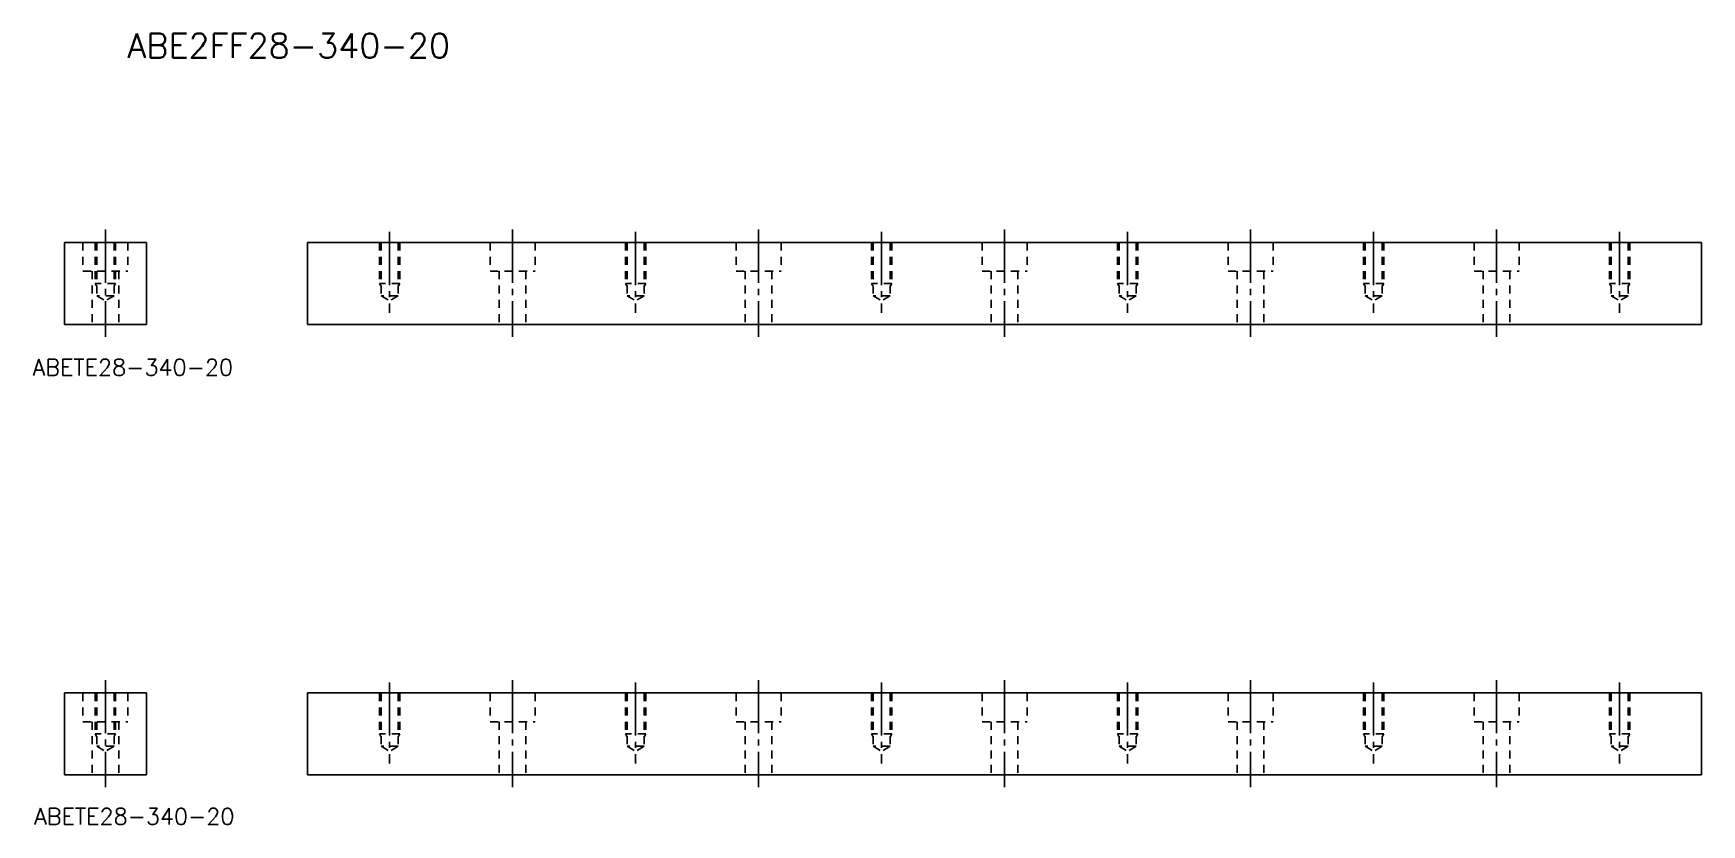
# Model space of a CAD drawing. Extents: x 0 to 406, y 529 to 722.
import ezdxf

# ---------------------------------------------------------------- set-up
doc = ezdxf.new("R2010")
doc.units = 0
doc.header["$MEASUREMENT"] = 0
doc.linetypes.add('CENTER', pattern=[17.5, 13, -1.5, 1.5, -1.5])
doc.linetypes.add('DASHED', pattern=[3.5, 2, -1.5])
doc.layers.get('0').update_dxf_attribs({"linetype": 'CONTINUOUS'})
doc.layers.add('CENTER', color=1, linetype='CENTER')
doc.styles.get("Standard").update_dxf_attribs({"font": 'txt.shx', "bigfont": '@extfont2.shx'})

msp = doc.modelspace()

# ---------------------------------------------------------------- linework, layer by layer
at = {"color": 7, "linetype": 'Continuous'}
for p, q in [((7.08, 670.78), (7.08, 650.78)), ((7.08, 670.78), (27.08, 670.78)), ((27.08, 670.78), (27.08, 650.78)), ((66.41, 670.78), (406.41, 670.78)), ((66.41, 670.78), (66.41, 650.78)), ((406.41, 670.78), (406.41, 650.78)), ((7.08, 650.78), (27.08, 650.78)), ((66.41, 650.78), (406.41, 650.78)), ((7.08, 560.78), (7.08, 540.78)), ((7.08, 560.78), (27.08, 560.78)), ((27.08, 560.78), (27.08, 540.78)), ((66.41, 560.78), (406.41, 560.78)), ((66.41, 560.78), (66.41, 540.78)), ((406.41, 560.78), (406.41, 540.78)), ((7.08, 540.78), (27.08, 540.78)), ((66.41, 540.78), (406.41, 540.78))]:
    msp.add_line(p, q, dxfattribs=at)
at = {"color": 3, "linetype": 'DASHED'}
for p, q in [((11.58, 670.78), (11.58, 663.78)), ((14.58, 670.78), (14.58, 660.78)), ((14.98, 670.78), (14.98, 657.78)), ((19.18, 670.78), (19.18, 657.78)), ((19.58, 670.78), (19.58, 660.78)), ((22.58, 670.78), (22.58, 663.78)), ((83.91, 670.78), (83.91, 660.78)), ((84.31, 670.78), (84.31, 657.78)), ((88.51, 670.78), (88.51, 657.78)), ((88.91, 670.78), (88.91, 660.78)), ((110.91, 670.78), (110.91, 663.78)), ((121.91, 670.78), (121.91, 663.78)), ((143.91, 670.78), (143.91, 660.78)), ((144.31, 670.78), (144.31, 657.78)), ((148.51, 670.78), (148.51, 657.78)), ((148.91, 670.78), (148.91, 660.78)), ((170.91, 670.78), (170.91, 663.78)), ((181.91, 670.78), (181.91, 663.78)), ((203.91, 670.78), (203.91, 660.78)), ((204.31, 670.78), (204.31, 657.78)), ((208.51, 670.78), (208.51, 657.78)), ((208.91, 670.78), (208.91, 660.78)), ((230.91, 670.78), (230.91, 663.78)), ((241.91, 670.78), (241.91, 663.78)), ((263.91, 670.78), (263.91, 660.78)), ((264.31, 670.78), (264.31, 657.78)), ((268.51, 670.78), (268.51, 657.78)), ((268.91, 670.78), (268.91, 660.78)), ((290.91, 670.78), (290.91, 663.78)), ((301.91, 670.78), (301.91, 663.78)), ((323.91, 670.78), (323.91, 660.78)), ((324.31, 670.78), (324.31, 657.78)), ((328.51, 670.78), (328.51, 657.78)), ((328.91, 670.78), (328.91, 660.78)), ((350.91, 670.78), (350.91, 663.78)), ((361.91, 670.78), (361.91, 663.78)), ((383.91, 670.78), (383.91, 660.78)), ((384.31, 670.78), (384.31, 657.78)), ((388.51, 670.78), (388.51, 657.78)), ((388.91, 670.78), (388.91, 660.78)), ((11.58, 663.78), (22.58, 663.78)), ((13.83, 663.78), (13.83, 650.78)), ((20.33, 663.78), (20.33, 650.78)), ((110.91, 663.78), (121.91, 663.78)), ((113.16, 663.78), (113.16, 650.78)), ((119.66, 663.78), (119.66, 650.78)), ((170.91, 663.78), (181.91, 663.78)), ((173.16, 663.78), (173.16, 650.78)), ((179.66, 663.78), (179.66, 650.78)), ((230.91, 663.78), (241.91, 663.78)), ((233.16, 663.78), (233.16, 650.78)), ((239.66, 663.78), (239.66, 650.78)), ((290.91, 663.78), (301.91, 663.78)), ((293.16, 663.78), (293.16, 650.78)), ((299.66, 663.78), (299.66, 650.78)), ((350.91, 663.78), (361.91, 663.78)), ((353.16, 663.78), (353.16, 650.78)), ((359.66, 663.78), (359.66, 650.78)), ((14.58, 660.78), (14.93, 660.17)), ((19.58, 660.78), (14.58, 660.78)), ((19.58, 660.78), (19.23, 660.17)), ((88.91, 660.78), (83.91, 660.78)), ((83.91, 660.78), (84.26, 660.17)), ((88.91, 660.78), (88.56, 660.17)), ((143.91, 660.78), (144.26, 660.17)), ((148.91, 660.78), (143.91, 660.78)), ((148.91, 660.78), (148.56, 660.17)), ((208.91, 660.78), (203.91, 660.78)), ((203.91, 660.78), (204.26, 660.17)), ((208.91, 660.78), (208.56, 660.17)), ((263.91, 660.78), (264.26, 660.17)), ((268.91, 660.78), (263.91, 660.78)), ((268.91, 660.78), (268.56, 660.17)), ((328.91, 660.78), (323.91, 660.78)), ((323.91, 660.78), (324.26, 660.17)), ((328.91, 660.78), (328.56, 660.17)), ((383.91, 660.78), (384.26, 660.17)), ((388.91, 660.78), (383.91, 660.78)), ((388.91, 660.78), (388.56, 660.17)), ((19.18, 657.78), (14.98, 657.78)), ((14.98, 657.78), (17.08, 656.56)), ((19.18, 657.78), (17.08, 656.56)), ((84.31, 657.78), (86.41, 656.56)), ((88.51, 657.78), (84.31, 657.78)), ((88.51, 657.78), (86.41, 656.56)), ((148.51, 657.78), (144.31, 657.78)), ((144.31, 657.78), (146.41, 656.56)), ((148.51, 657.78), (146.41, 656.56)), ((204.31, 657.78), (206.41, 656.56)), ((208.51, 657.78), (204.31, 657.78)), ((208.51, 657.78), (206.41, 656.56)), ((268.51, 657.78), (264.31, 657.78)), ((264.31, 657.78), (266.41, 656.56)), ((268.51, 657.78), (266.41, 656.56)), ((324.31, 657.78), (326.41, 656.56)), ((328.51, 657.78), (324.31, 657.78)), ((328.51, 657.78), (326.41, 656.56)), ((388.51, 657.78), (384.31, 657.78)), ((384.31, 657.78), (386.41, 656.56)), ((388.51, 657.78), (386.41, 656.56)), ((11.58, 560.78), (11.58, 553.78)), ((14.58, 560.78), (14.58, 550.78)), ((14.98, 560.78), (14.98, 547.78)), ((19.18, 560.78), (19.18, 547.78)), ((19.58, 560.78), (19.58, 550.78)), ((22.58, 560.78), (22.58, 553.78)), ((83.91, 560.78), (83.91, 550.78)), ((84.31, 560.78), (84.31, 547.78)), ((88.51, 560.78), (88.51, 547.78)), ((88.91, 560.78), (88.91, 550.78)), ((110.91, 560.78), (110.91, 553.78)), ((121.91, 560.78), (121.91, 553.78)), ((143.91, 560.78), (143.91, 550.78)), ((144.31, 560.78), (144.31, 547.78)), ((148.51, 560.78), (148.51, 547.78)), ((148.91, 560.78), (148.91, 550.78)), ((170.91, 560.78), (170.91, 553.78)), ((181.91, 560.78), (181.91, 553.78)), ((203.91, 560.78), (203.91, 550.78)), ((204.31, 560.78), (204.31, 547.78)), ((208.51, 560.78), (208.51, 547.78)), ((208.91, 560.78), (208.91, 550.78)), ((230.91, 560.78), (230.91, 553.78)), ((241.91, 560.78), (241.91, 553.78)), ((263.91, 560.78), (263.91, 550.78)), ((264.31, 560.78), (264.31, 547.78)), ((268.51, 560.78), (268.51, 547.78)), ((268.91, 560.78), (268.91, 550.78)), ((290.91, 560.78), (290.91, 553.78)), ((301.91, 560.78), (301.91, 553.78)), ((323.91, 560.78), (323.91, 550.78)), ((324.31, 560.78), (324.31, 547.78)), ((328.51, 560.78), (328.51, 547.78)), ((328.91, 560.78), (328.91, 550.78)), ((350.91, 560.78), (350.91, 553.78)), ((361.91, 560.78), (361.91, 553.78)), ((383.91, 560.78), (383.91, 550.78)), ((384.31, 560.78), (384.31, 547.78)), ((388.51, 560.78), (388.51, 547.78)), ((388.91, 560.78), (388.91, 550.78)), ((11.58, 553.78), (22.58, 553.78)), ((13.83, 553.78), (13.83, 540.78)), ((20.33, 553.78), (20.33, 540.78)), ((110.91, 553.78), (121.91, 553.78)), ((113.16, 553.78), (113.16, 540.78)), ((119.66, 553.78), (119.66, 540.78)), ((170.91, 553.78), (181.91, 553.78)), ((173.16, 553.78), (173.16, 540.78)), ((179.66, 553.78), (179.66, 540.78)), ((230.91, 553.78), (241.91, 553.78)), ((233.16, 553.78), (233.16, 540.78)), ((239.66, 553.78), (239.66, 540.78)), ((290.91, 553.78), (301.91, 553.78)), ((293.16, 553.78), (293.16, 540.78)), ((299.66, 553.78), (299.66, 540.78)), ((350.91, 553.78), (361.91, 553.78)), ((353.16, 553.78), (353.16, 540.78)), ((359.66, 553.78), (359.66, 540.78)), ((14.58, 550.78), (14.93, 550.17)), ((19.58, 550.78), (14.58, 550.78)), ((19.58, 550.78), (19.23, 550.17)), ((88.91, 550.78), (83.91, 550.78)), ((83.91, 550.78), (84.26, 550.17)), ((88.91, 550.78), (88.56, 550.17)), ((143.91, 550.78), (144.26, 550.17)), ((148.91, 550.78), (143.91, 550.78)), ((148.91, 550.78), (148.56, 550.17)), ((208.91, 550.78), (203.91, 550.78)), ((203.91, 550.78), (204.26, 550.17)), ((208.91, 550.78), (208.56, 550.17)), ((263.91, 550.78), (264.26, 550.17)), ((268.91, 550.78), (263.91, 550.78)), ((268.91, 550.78), (268.56, 550.17)), ((328.91, 550.78), (323.91, 550.78)), ((323.91, 550.78), (324.26, 550.17)), ((328.91, 550.78), (328.56, 550.17)), ((383.91, 550.78), (384.26, 550.17)), ((388.91, 550.78), (383.91, 550.78)), ((388.91, 550.78), (388.56, 550.17)), ((19.18, 547.78), (14.98, 547.78)), ((14.98, 547.78), (17.08, 546.56)), ((19.18, 547.78), (17.08, 546.56)), ((84.31, 547.78), (86.41, 546.56)), ((88.51, 547.78), (84.31, 547.78)), ((88.51, 547.78), (86.41, 546.56)), ((148.51, 547.78), (144.31, 547.78)), ((144.31, 547.78), (146.41, 546.56)), ((148.51, 547.78), (146.41, 546.56)), ((204.31, 547.78), (206.41, 546.56)), ((208.51, 547.78), (204.31, 547.78)), ((208.51, 547.78), (206.41, 546.56)), ((268.51, 547.78), (264.31, 547.78)), ((264.31, 547.78), (266.41, 546.56)), ((268.51, 547.78), (266.41, 546.56)), ((324.31, 547.78), (326.41, 546.56)), ((328.51, 547.78), (324.31, 547.78)), ((328.51, 547.78), (326.41, 546.56)), ((388.51, 547.78), (384.31, 547.78)), ((384.31, 547.78), (386.41, 546.56)), ((388.51, 547.78), (386.41, 546.56))]:
    msp.add_line(p, q, dxfattribs=at)
at = {"layer": 'CENTER', "color": 1, "linetype": 'CENTER'}
for p, q in [((17.08, 673.94), (17.08, 647.77)), ((86.41, 673.38), (86.41, 653.6)), ((116.41, 673.94), (116.41, 647.77)), ((146.41, 673.38), (146.41, 653.6)), ((176.41, 673.94), (176.41, 647.77)), ((206.41, 673.38), (206.41, 653.6)), ((236.41, 673.94), (236.41, 647.77)), ((266.41, 673.38), (266.41, 653.6)), ((296.41, 673.94), (296.41, 647.77)), ((326.41, 673.38), (326.41, 653.6)), ((356.41, 673.94), (356.41, 647.77)), ((386.41, 673.38), (386.41, 653.6)), ((17.08, 563.94), (17.08, 537.77)), ((86.41, 563.38), (86.41, 543.6)), ((116.41, 563.94), (116.41, 537.77)), ((146.41, 563.38), (146.41, 543.6)), ((176.41, 563.94), (176.41, 537.77)), ((206.41, 563.38), (206.41, 543.6)), ((236.41, 563.94), (236.41, 537.77)), ((266.41, 563.38), (266.41, 543.6)), ((296.41, 563.94), (296.41, 537.77)), ((326.41, 563.38), (326.41, 543.6)), ((356.41, 563.94), (356.41, 537.77)), ((386.41, 563.38), (386.41, 543.6))]:
    msp.add_line(p, q, dxfattribs=at)

# ---------------------------------------------------------------- texts
at = {"color": 7, "linetype": 'Continuous'}
for s, height, p in [('ABE2FF28-340-20', 6, (22.43, 715.82)), ('ABETE28-340-20', 4, (-0.66, 638.28)), ('ABETE28-340-20', 4, (-0.3, 528.64))]:
    msp.add_text(s, height=height, dxfattribs=at).set_placement(p)

doc.saveas('drawing.dxf')
